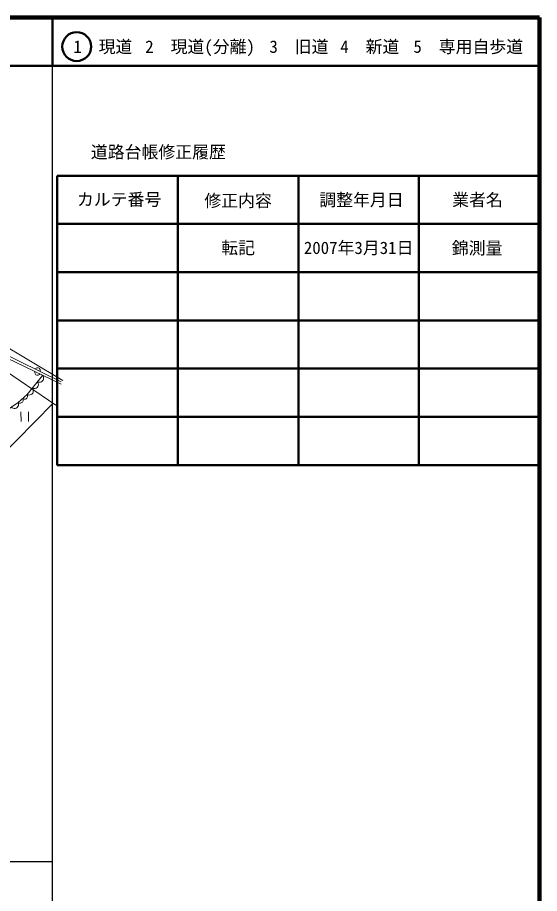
# Model space of a CAD drawing. Units: millimetres, scale not verified. Extents: x 40000 to 680000, y 20000 to 380000.
# Drawn here: x 571762 to 680000, y 198357 to 380000 of the extents above; entities that cross this region are included whole.
import ezdxf
from ezdxf.enums import TextEntityAlignment as Align

# ---------------------------------------------------------------- set-up
doc = ezdxf.new("R2010")
doc.units = ezdxf.units.MM
doc.header["$LTSCALE"] = 1000
for name, color, linetype, lineweight in [('M-TTL', 2, 'Continuous', 140), ('M-TTL-BAND', 7, 'Continuous', 25), ('M-TTL-FRAM', 2, 'Continuous', 50), ('M-TTL-LINE', 7, 'Continuous', 50), ('S-BGD', 1, 'Continuous', 13), ('S-BGD-HTXT', 6, 'Continuous', 13)]:
    doc.layers.add(name, color=color, linetype=linetype, lineweight=lineweight)
doc.layers.add('M-TTL-TXT', color=7, linetype='Continuous')
doc.styles.add('ＭＳ ゴシック', font='')
doc.styles.get('ＭＳ ゴシック').set_extended_font_data('MS Gothic')

# ---------------------------------------------------------------- blocks, each defined once
blk = doc.blocks.new('BUHIN125')
at = {"layer": 'S-BGD'}
blk.add_lwpolyline([(-541, 260), (-437, 364), (-322, 438), (-162, 508), (-12, 515), (134, 492), (301, 411), (410, 312), (498, 190), (546, 20), (560, -117), (541, -260)], dxfattribs=at)
blk = doc.blocks.new('BUHIN126')
at = {"layer": 'S-BGD'}
blk.add_lwpolyline([(538, -265), (434, -368), (318, -441), (157, -509), (7, -515), (-138, -490), (-305, -408), (-413, -308), (-499, -185), (-546, -15), (-559, 122), (-538, 265)], dxfattribs=at)
blk = doc.blocks.new('BUHIN140')
at = {"layer": 'S-BGD'}
for p, q in [((-774, 993), (-756, -1007)), ((779, -993), (761, 1007))]:
    blk.add_line(p, q, dxfattribs=at)
blk = doc.blocks.new('BUHIN210')
at = {"layer": 'S-BGD'}
blk.add_lwpolyline([(720, 480), (556, 610), (376, 693), (129, 758), (-87, 738), (-292, 679), (-515, 530), (-648, 364), (-749, 171), (-784, -81), (-773, -276), (-720, -480)], dxfattribs=at)
blk = doc.blocks.new('BUHIN211')
at = {"layer": 'S-BGD'}
blk.add_lwpolyline([(456, 408), (328, 483), (194, 522), (15, 543), (-134, 508), (-272, 446), (-414, 320), (-490, 190), (-542, 45), (-541, -135), (-513, -271), (-456, -408)], dxfattribs=at)
blk = doc.blocks.new('BUHIN212')
at = {"layer": 'S-BGD'}
blk.add_lwpolyline([(533, 664), (340, 737), (146, 761), (-104, 749), (-301, 667), (-476, 550), (-641, 344), (-716, 148), (-753, -62), (-711, -309), (-643, -489), (-533, -664)], dxfattribs=at)

msp = doc.modelspace()

# ---------------------------------------------------------------- linework, layer by layer
at = {"layer": 'M-TTL'}
for p, q in [((680000, 380000), (40000, 380000)), ((680000, 20000), (680000, 380000))]:
    msp.add_line(p, q, dxfattribs=at)
at = {"layer": 'M-TTL-BAND'}
for p, q in [((579000, 20000), (579000, 370000)), ((40000, 205000), (579000, 205000))]:
    msp.add_line(p, q, dxfattribs=at)
at = {"layer": 'M-TTL-FRAM'}
for p, q in [((580000, 347197), (580000, 287197)), ((580000, 347197), (680000, 347197)), ((580000, 287197), (680000, 287197))]:
    msp.add_line(p, q, dxfattribs=at)
at = {"layer": 'M-TTL-LINE'}
for p, q in [((579000, 380000), (579000, 370000)), ((40000, 370000), (680000, 370000)), ((605000, 347197), (605000, 287197)), ((630000, 347197), (630000, 287197)), ((655000, 347197), (655000, 287197)), ((580000, 337197), (680000, 337197)), ((580000, 327197), (680000, 327197)), ((580000, 317197), (680000, 317197)), ((580000, 307197), (680000, 307197)), ((580000, 297197), (680000, 297197))]:
    msp.add_line(p, q, dxfattribs=at)
msp.add_circle((584031, 373958), 3000, dxfattribs=at)
at = {"layer": 'S-BGD'}
for p, q in [((561040, 313502), (580843, 303961)), ((580800, 304454), (561300, 314074)), ((573749, 301810), (576945, 305797)), ((571925, 300177), (573749, 301810)), ((567604, 297294), (571925, 300177))]:
    msp.add_line(p, q, dxfattribs=at)
at = {"layer": 'S-BGD-HTXT'}
for p, q in [((523423, 339255), (581152, 304719)), ((555733, 315945), (579683, 299636)), ((542693, 263150), (579149, 299999))]:
    msp.add_line(p, q, dxfattribs=at)

# ---------------------------------------------------------------- block references
at = {"rotation": 180}
for name, p in [('BUHIN126', (575925, 306859)), ('BUHIN125', (575892, 306346)), ('BUHIN212', (576412, 305132)), ('BUHIN212', (575347, 303803)), ('BUHIN211', (573293, 301402)), ('BUHIN212', (574282, 302475)), ('BUHIN210', (571205, 299696)), ('BUHIN211', (572381, 300585)), ('BUHIN140', (573254, 297249))]:
    msp.add_blockref(name, p, dxfattribs=at)

# ---------------------------------------------------------------- texts
at = {"layer": 'M-TTL-TXT', "style": 'ＭＳ ゴシック'}
for s, p in [('1\u3000現道', (589448, 373958)), ('2\u3000現道(分離)', (609619, 373958)), ('3\u3000旧道', (630121, 373958)), ('4\u3000新道', (644824, 373958)), ('5\u3000専用自歩道', (665228, 373958)), ('道路台帳修正履歴', (600968, 352113)), ('カルテ番号', (592839, 342277)), ('修正内容', (617509, 342023)), ('調整年月日', (643089, 342197)), ('業者名', (667134, 342197)), ('転記', (617500, 332245)), ('2007年3月31日', (642500, 332245)), ('錦測量', (667077, 332189))]:
    msp.add_text(s, height=2566, dxfattribs=at).set_placement(p, align=Align.MIDDLE_CENTER)

doc.saveas('drawing.dxf')
